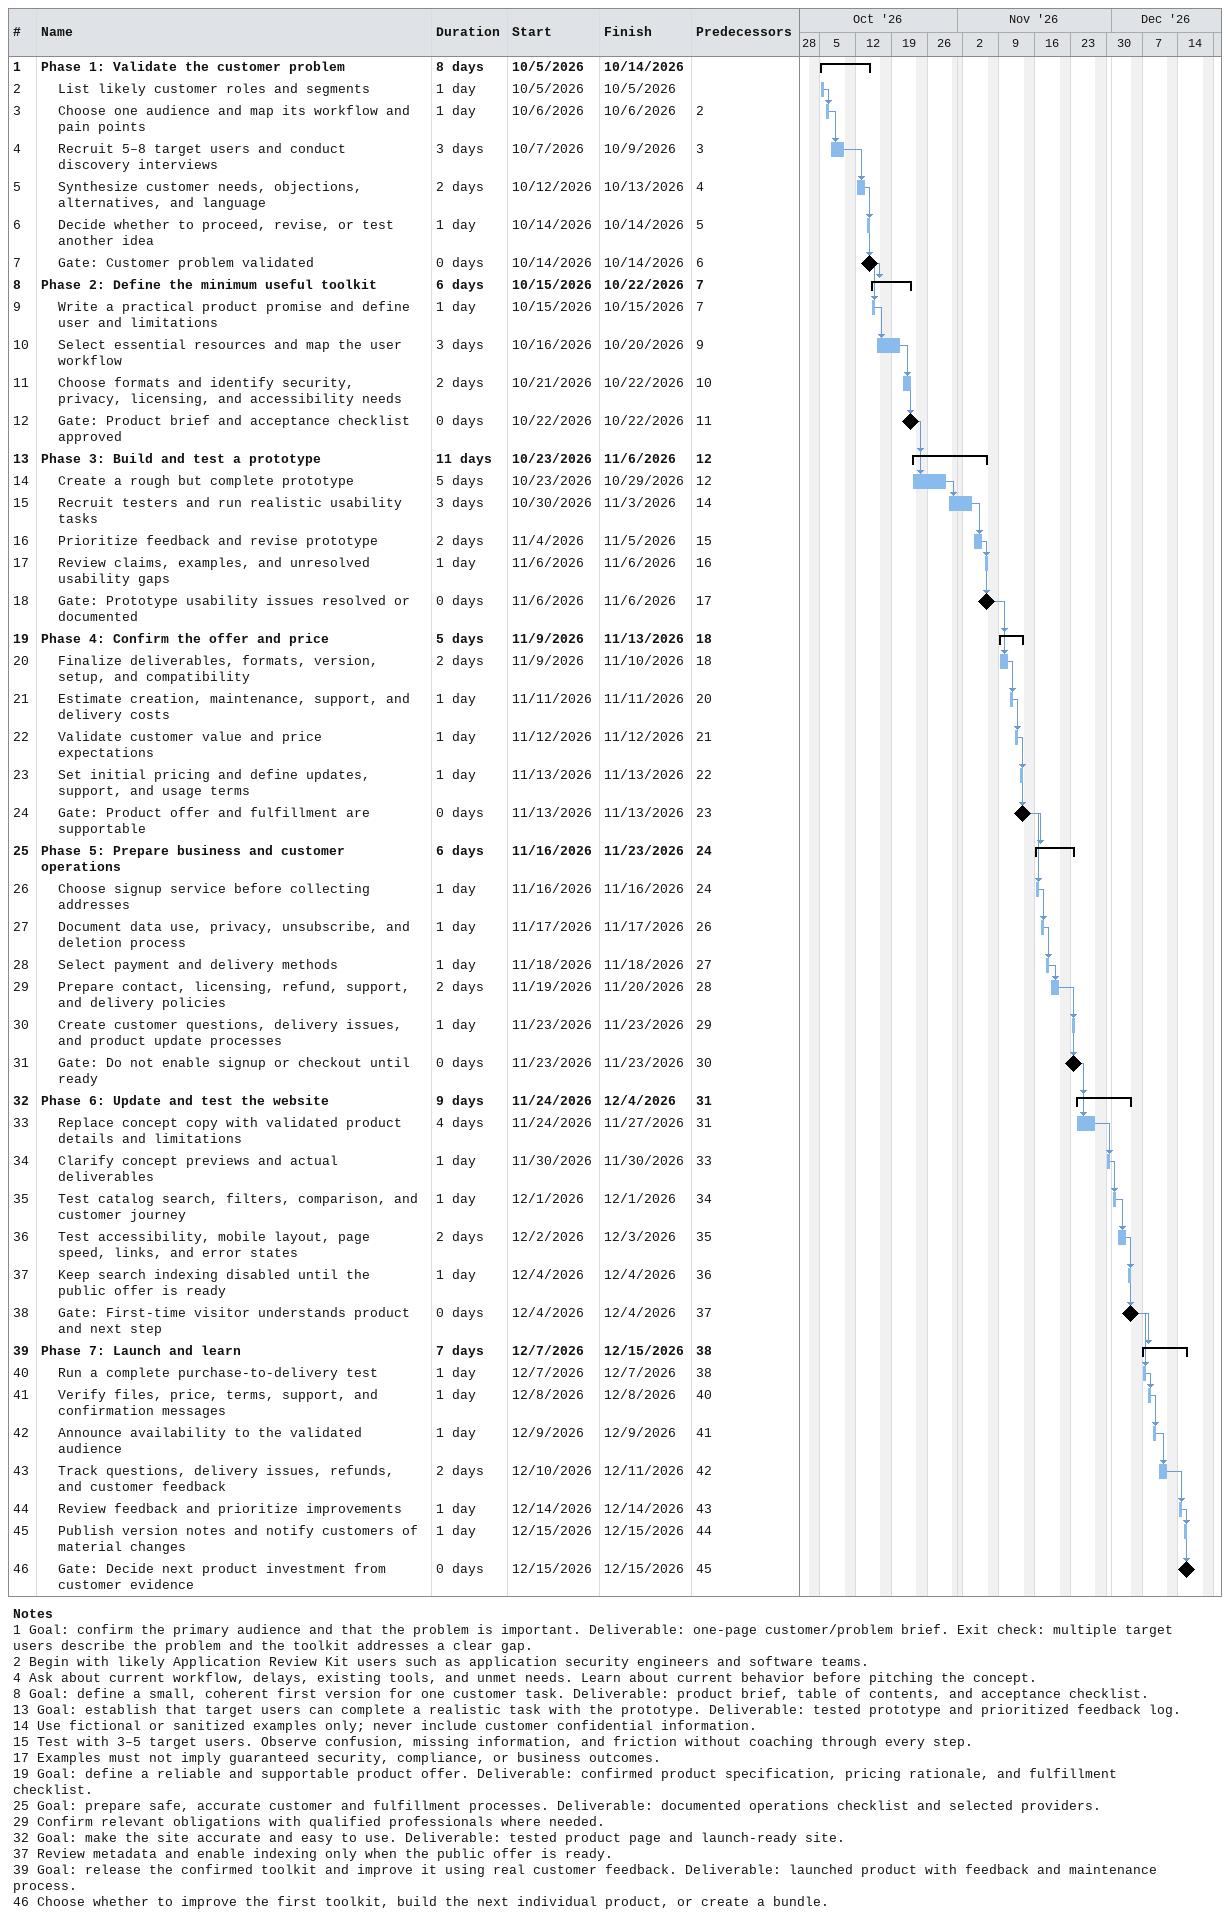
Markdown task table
| ID | Level | Task | Duration | Start | Finish | Predecessors |
|---|---|---|---|---|---|---|
| 1 | 1 | **Phase 1: Validate the customer problem** | 8d | 2026-10-05 | 2026-10-14 |  |
| 2 | 2 | List likely customer roles and segments | 1d | 2026-10-05 | 2026-10-05 |  |
| 3 | 2 | Choose one audience and map its workflow and pain points | 1d | 2026-10-06 | 2026-10-06 | 2 |
| 4 | 2 | Recruit 5–8 target users and conduct discovery interviews | 3d | 2026-10-07 | 2026-10-09 | 3 |
| 5 | 2 | Synthesize customer needs, objections, alternatives, and language | 2d | 2026-10-12 | 2026-10-13 | 4 |
| 6 | 2 | Decide whether to proceed, revise, or test another idea | 1d | 2026-10-14 | 2026-10-14 | 5 |
| 7 | 2 | Gate: Customer problem validated | 0d | 2026-10-14 | 2026-10-14 | 6 |
| 8 | 1 | **Phase 2: Define the minimum useful toolkit** | 6d | 2026-10-15 | 2026-10-22 | 7 |
| 9 | 2 | Write a practical product promise and define user and limitations | 1d | 2026-10-15 | 2026-10-15 | 7 |
| 10 | 2 | Select essential resources and map the user workflow | 3d | 2026-10-16 | 2026-10-20 | 9 |
| 11 | 2 | Choose formats and identify security, privacy, licensing, and accessibility needs | 2d | 2026-10-21 | 2026-10-22 | 10 |
| 12 | 2 | Gate: Product brief and acceptance checklist approved | 0d | 2026-10-22 | 2026-10-22 | 11 |
| 13 | 1 | **Phase 3: Build and test a prototype** | 11d | 2026-10-23 | 2026-11-06 | 12 |
| 14 | 2 | Create a rough but complete prototype | 5d | 2026-10-23 | 2026-10-29 | 12 |
| 15 | 2 | Recruit testers and run realistic usability tasks | 3d | 2026-10-30 | 2026-11-03 | 14 |
| 16 | 2 | Prioritize feedback and revise prototype | 2d | 2026-11-04 | 2026-11-05 | 15 |
| 17 | 2 | Review claims, examples, and unresolved usability gaps | 1d | 2026-11-06 | 2026-11-06 | 16 |
| 18 | 2 | Gate: Prototype usability issues resolved or documented | 0d | 2026-11-06 | 2026-11-06 | 17 |
| 19 | 1 | **Phase 4: Confirm the offer and price** | 5d | 2026-11-09 | 2026-11-13 | 18 |
| 20 | 2 | Finalize deliverables, formats, version, setup, and compatibility | 2d | 2026-11-09 | 2026-11-10 | 18 |
| 21 | 2 | Estimate creation, maintenance, support, and delivery costs | 1d | 2026-11-11 | 2026-11-11 | 20 |
| 22 | 2 | Validate customer value and price expectations | 1d | 2026-11-12 | 2026-11-12 | 21 |
| 23 | 2 | Set initial pricing and define updates, support, and usage terms | 1d | 2026-11-13 | 2026-11-13 | 22 |
| 24 | 2 | Gate: Product offer and fulfillment are supportable | 0d | 2026-11-13 | 2026-11-13 | 23 |
| 25 | 1 | **Phase 5: Prepare business and customer operations** | 6d | 2026-11-16 | 2026-11-23 | 24 |
| 26 | 2 | Choose signup service before collecting addresses | 1d | 2026-11-16 | 2026-11-16 | 24 |
| 27 | 2 | Document data use, privacy, unsubscribe, and deletion process | 1d | 2026-11-17 | 2026-11-17 | 26 |
| 28 | 2 | Select payment and delivery methods | 1d | 2026-11-18 | 2026-11-18 | 27 |
| 29 | 2 | Prepare contact, licensing, refund, support, and delivery policies | 2d | 2026-11-19 | 2026-11-20 | 28 |
| 30 | 2 | Create customer questions, delivery issues, and product update processes | 1d | 2026-11-23 | 2026-11-23 | 29 |
| 31 | 2 | Gate: Do not enable signup or checkout until ready | 0d | 2026-11-23 | 2026-11-23 | 30 |
| 32 | 1 | **Phase 6: Update and test the website** | 9d | 2026-11-24 | 2026-12-04 | 31 |
| 33 | 2 | Replace concept copy with validated product details and limitations | 4d | 2026-11-24 | 2026-11-27 | 31 |
| 34 | 2 | Clarify concept previews and actual deliverables | 1d | 2026-11-30 | 2026-11-30 | 33 |
| 35 | 2 | Test catalog search, filters, comparison, and customer journey | 1d | 2026-12-01 | 2026-12-01 | 34 |
| 36 | 2 | Test accessibility, mobile layout, page speed, links, and error states | 2d | 2026-12-02 | 2026-12-03 | 35 |
| 37 | 2 | Keep search indexing disabled until the public offer is ready | 1d | 2026-12-04 | 2026-12-04 | 36 |
| 38 | 2 | Gate: First-time visitor understands product and next step | 0d | 2026-12-04 | 2026-12-04 | 37 |
| 39 | 1 | **Phase 7: Launch and learn** | 7d | 2026-12-07 | 2026-12-15 | 38 |
| 40 | 2 | Run a complete purchase-to-delivery test | 1d | 2026-12-07 | 2026-12-07 | 38 |
| 41 | 2 | Verify files, price, terms, support, and confirmation messages | 1d | 2026-12-08 | 2026-12-08 | 40 |
| 42 | 2 | Announce availability to the validated audience | 1d | 2026-12-09 | 2026-12-09 | 41 |
| 43 | 2 | Track questions, delivery issues, refunds, and customer feedback | 2d | 2026-12-10 | 2026-12-11 | 42 |
| 44 | 2 | Review feedback and prioritize improvements | 1d | 2026-12-14 | 2026-12-14 | 43 |
| 45 | 2 | Publish version notes and notify customers of material changes | 1d | 2026-12-15 | 2026-12-15 | 44 |
| 46 | 2 | Gate: Decide next product investment from customer evidence | 0d | 2026-12-15 | 2026-12-15 | 45 |

Notes
- 1: Goal: confirm the primary audience and that the problem is important. Deliverable: one-page customer/problem brief. Exit check: multiple target users describe the problem and the toolkit addresses a clear gap.
- 2: Begin with likely Application Review Kit users such as application security engineers and software teams.
- 4: Ask about current workflow, delays, existing tools, and unmet needs. Learn about current behavior before pitching the concept.
- 8: Goal: define a small, coherent first version for one customer task. Deliverable: product brief, table of contents, and acceptance checklist.
- 13: Goal: establish that target users can complete a realistic task with the prototype. Deliverable: tested prototype and prioritized feedback log.
- 14: Use fictional or sanitized examples only; never include customer confidential information.
- 15: Test with 3–5 target users. Observe confusion, missing information, and friction without coaching through every step.
- 17: Examples must not imply guaranteed security, compliance, or business outcomes.
- 19: Goal: define a reliable and supportable product offer. Deliverable: confirmed product specification, pricing rationale, and fulfillment checklist.
- 25: Goal: prepare safe, accurate customer and fulfillment processes. Deliverable: documented operations checklist and selected providers.
- 29: Confirm relevant obligations with qualified professionals where needed.
- 32: Goal: make the site accurate and easy to use. Deliverable: tested product page and launch-ready site.
- 37: Review metadata and enable indexing only when the public offer is ready.
- 39: Goal: release the confirmed toolkit and improve it using real customer feedback. Deliverable: launched product with feedback and maintenance process.
- 46: Choose whether to improve the first toolkit, build the next individual product, or create a bundle.
